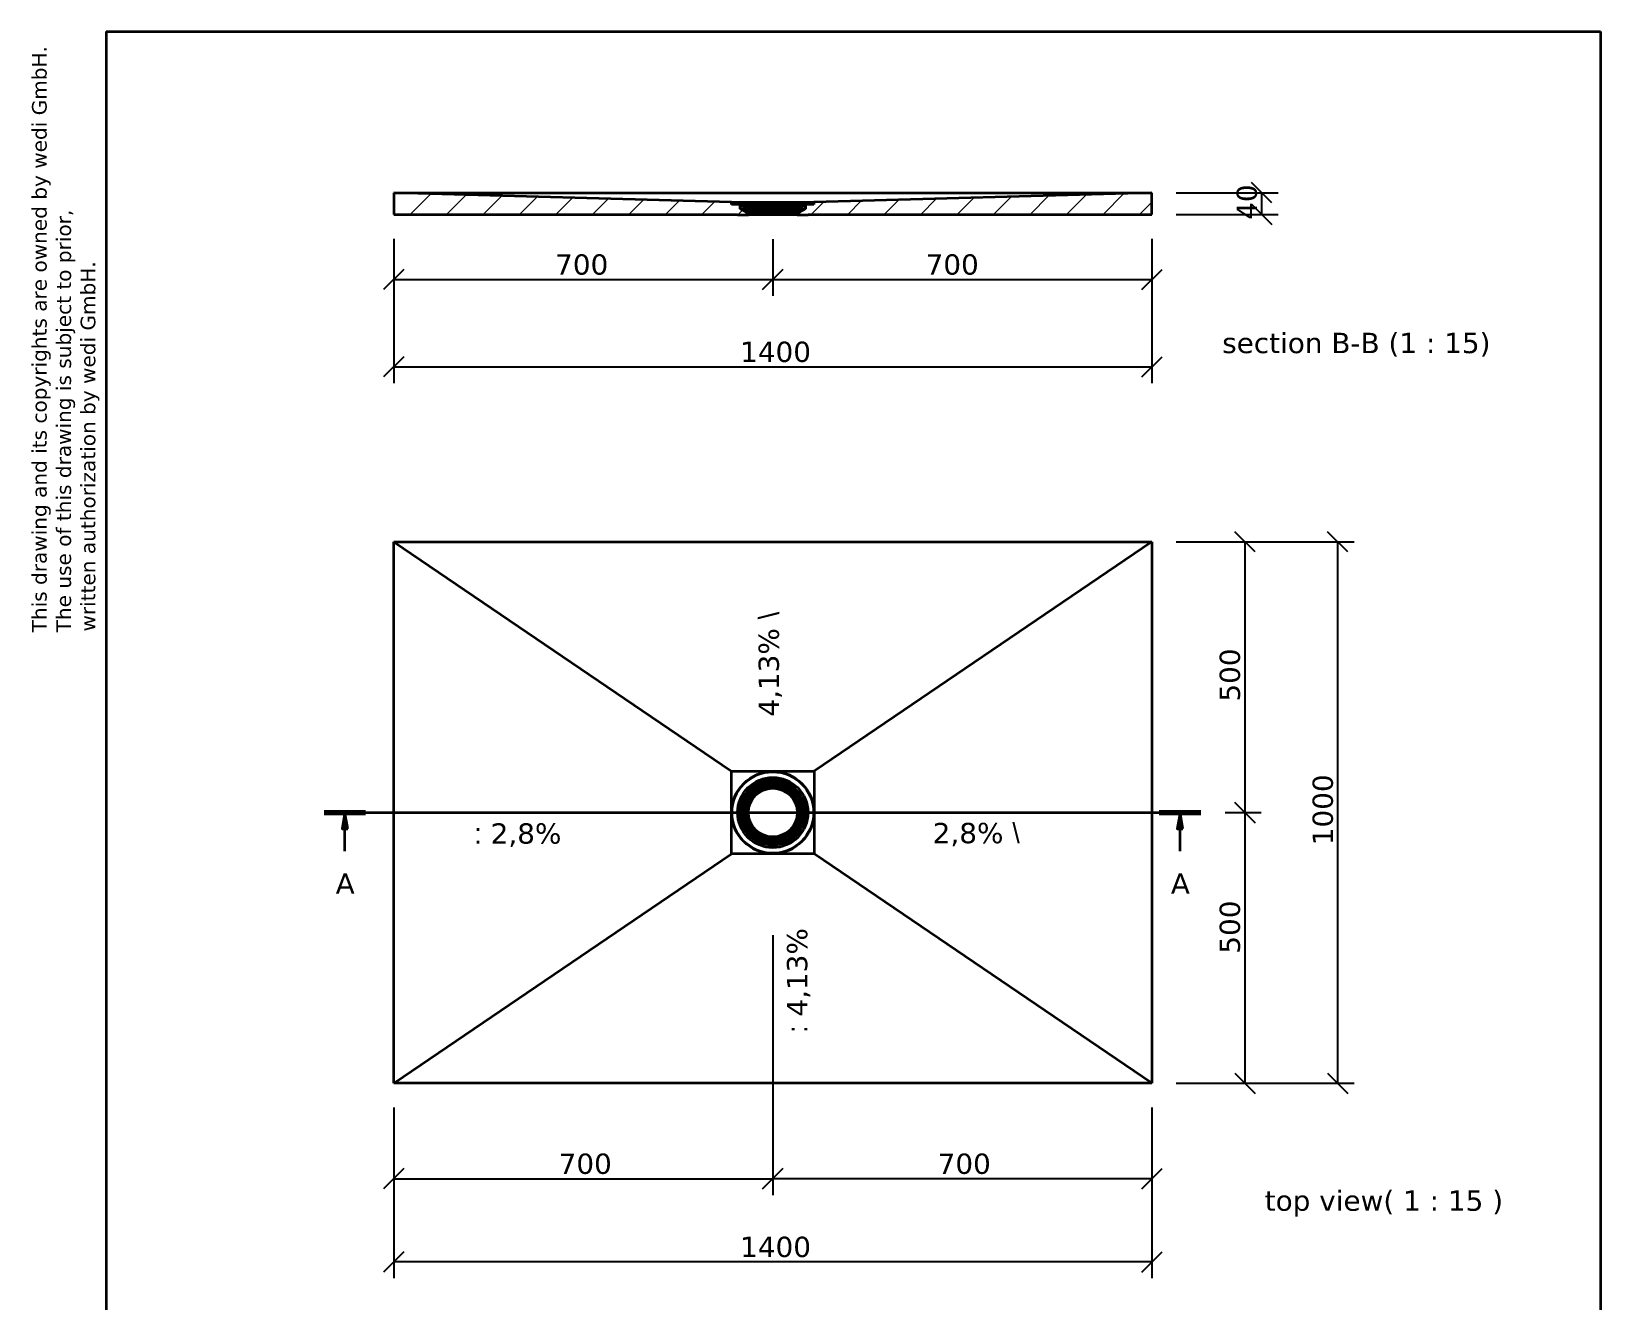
# Model space of a CAD drawing. Header units: millimetres. Extents: x 102 to 3000, y 150 to 4305.
# Drawn here: x 102 to 3000, y 1961 to 4305 of the extents above; entities that cross this region are included whole.
import ezdxf

# ---------------------------------------------------------------- set-up
doc = ezdxf.new("R2010")
doc.units = ezdxf.units.MM
doc.header["$LTSCALE"] = 15
for name, color, linetype, lineweight in [('_Sichtbarkanten', 7, 'Continuous', 35), ('Bemaßung (ISO)', 7, 'Continuous', 25), ('Rahmen (ISO)', 7, 'Continuous', 35), ('Schnittlinie (ISO)', 7, 'Continuous', 35), ('Schraffur (ISO)', 7, 'Continuous', 13), ('Symbol (ISO)', 7, 'Continuous', 25), ('Verdeckt (ISO)', 7, 'Continuous', 35)]:
    doc.layers.add(name, color=color, linetype=linetype, lineweight=lineweight)
doc.styles.add('Bezeichnungstext (DIN)', font='verdana.ttf')
doc.styles.add('Notiztext (DIN)', font='verdana.ttf')
doc.styles.add('Textstil65', font='verdana.ttf')
doc.dimstyles.new('Standard (DIN)', dxfattribs={"dimscale": 15, "dimtxt": 2.5, "dimasz": 2.5, "dimexe": 2, "dimexo": 10, "dimgap": 0.5, "dimtad": 1, "dimdec": 1, "dimrnd": 1e-08, "dimtxsty": 'Notiztext (DIN)', "dimblk": 'OBLIQUE', "dimcen": 0.09, "dimclrd": 256, "dimclre": 256, "dimclrt": 256, "dimadec": 0, "dimazin": 2, "dimtfac": 1, "dimtmove": 0, "dimatfit": 3, "dimfxl": 0, "dimtolj": 1, "dimtzin": 0, "dimlwd": -1, "dimlwe": -1, "dimarcsym": 0})
doc.dimstyles.new('Standard (DIN)-02', dxfattribs={"dimscale": 15, "dimtxt": 2.5, "dimasz": 2.5, "dimexe": 2, "dimexo": 3, "dimgap": 0.5, "dimtad": 1, "dimdec": 1, "dimrnd": 1e-08, "dimtxsty": 'Notiztext (DIN)', "dimblk": 'OBLIQUE', "dimcen": 0.09, "dimclrd": 256, "dimclre": 256, "dimclrt": 256, "dimadec": 0, "dimazin": 2, "dimtfac": 1, "dimtmove": 0, "dimatfit": 3, "dimfxl": 0, "dimtolj": 1, "dimtzin": 0, "dimlwd": -1, "dimlwe": -1, "dimarcsym": 0})

# ---------------------------------------------------------------- blocks, each defined once
blk = doc.blocks.new('Ränder Wedi_hoch')
at = {"layer": 'Rahmen (ISO)'}
for p, q in [((16, 287), (16, 10)), ((16, 287), (200, 287)), ((200, 287), (200, 10)), ((16, 10), (200, 10))]:
    blk.add_line(p, q, dxfattribs=at)
at = {"layer": 'Rahmen (ISO)', "char_height": 1.8, "attachment_point": 7, "rotation": 90, "style": 'Textstil65'}
for s, insert in [('This drawing and its copyrights are owned by wedi GmbH.', (9.2, 213)), ('The use of this drawing is subject to prior,', (12.2, 213)), ('written authorization by wedi GmbH.', (15.19, 213.1)), ('unterliegt dem Urheberrecht. Die Verwendung bedarf in jedem', (12.2, 10.21)), ('Fall der vorherigen, schriftlichen Zustimmung der wedi GmbH.', (15.19, 10.24)), ('Diese Zeichnung / Skizze ist Eigentum der wedi GmbH und ', (9.2, 10.24))]:
    blk.add_mtext(s, dxfattribs=dict(at, insert=insert))
blk = doc.blocks.new('_Oblique')
at = {"color": 0, "linetype": 'ByBlock', "lineweight": -2}
blk.add_line((-0.5, -0.5), (0.5, 0.5), dxfattribs=at)
blk = doc.blocks.new('*D40')
at = {"layer": 'Bemaßung (ISO)', "transparency": 16777216}
for p, q in [((771.3, 2317.1), (771.3, 2002.1)), ((2171.3, 2317.1), (2171.3, 2002.1)), ((2171.3, 2032.1), (771.3, 2032.1))]:
    blk.add_line(p, q, dxfattribs=at)
at = {"layer": 'Defpoints', "color": 0, "transparency": 16777216}
for p in [(771.3, 2362.1), (2171.3, 2362.1), (771.3, 2032.1)]:
    blk.add_point(p, dxfattribs=at)
at = {"layer": 'Bemaßung (ISO)', "transparency": 16777216, "xscale": 37.5, "yscale": 37.5, "zscale": 37.5, "rotation": 180}
blk.add_blockref('_Oblique', (771.3, 2032.1), dxfattribs=at)
at = {"layer": 'Bemaßung (ISO)', "transparency": 16777216, "xscale": 37.5, "yscale": 37.5, "zscale": 37.5}
blk.add_blockref('_Oblique', (2171.3, 2032.1), dxfattribs=at)
at = {"layer": 'Bemaßung (ISO)', "transparency": 16777216, "insert": (1410.9, 2078.6), "char_height": 37.5, "attachment_point": 1, "style": 'Notiztext (DIN)'}
blk.add_mtext('\\A1;1400', dxfattribs=at)
blk = doc.blocks.new('2DTransSchnitt0')
at = {"layer": 'Schnittlinie (ISO)', "linetype": 'Continuous'}
for p, q in [((42.84, 190.81), (150.77, 190.81)), ((45.4, 190.81), (45.05, 188.81)), ((45.4, 188.81), (45.4, 190.81)), ((45.75, 188.81), (45.4, 190.81)), ((148.22, 190.81), (147.87, 188.81)), ((148.22, 188.81), (148.22, 190.81)), ((148.57, 188.81), (148.22, 190.81)), ((45.05, 188.81), (45.75, 188.81)), ((45.4, 186.06), (45.4, 188.81)), ((147.87, 188.81), (148.57, 188.81)), ((148.22, 186.06), (148.22, 188.81))]:
    blk.add_line(p, q, dxfattribs=at)
at = {"layer": 'Schnittlinie (ISO)', "linetype": 'Continuous', "lineweight": 70}
for p, q in [((42.84, 190.81), (47.95, 190.81)), ((145.67, 190.81), (150.77, 190.81))]:
    blk.add_line(p, q, dxfattribs=at)
at = {"layer": 'Schnittlinie (ISO)', "linetype": 'Continuous', "flags": 128}
for points in [[(45.75, 188.81), (45.4, 190.81), (45.05, 188.81), (45.75, 188.81)], [(148.57, 188.81), (148.22, 190.81), (147.87, 188.81), (148.57, 188.81)]]:
    blk.add_lwpolyline(points, dxfattribs=at)
at = {"layer": 'Schnittlinie (ISO)'}
for points in [[(45.75, 188.81), (45.4, 190.81), (45.05, 188.81), (45.75, 188.81)], [(148.57, 188.81), (148.22, 190.81), (147.87, 188.81), (148.57, 188.81)]]:
    blk.add_solid(points, dxfattribs=at)
at = {"layer": 'Schnittlinie (ISO)', "char_height": 2.5, "attachment_point": 7, "style": 'Bezeichnungstext (DIN)'}
for insert in [(44.27, 180.81), (147.09, 180.81)]:
    blk.add_mtext('A', dxfattribs=dict(at, insert=insert))
blk = doc.blocks.new('*D42')
at = {"layer": 'Bemaßung (ISO)', "transparency": 16777216}
for p, q in [((2216.3, 3362.1), (2373.1, 3362.1)), ((2343.1, 3362.1), (2343.1, 2862.1)), ((2306.6, 2862.1), (2373.1, 2862.1))]:
    blk.add_line(p, q, dxfattribs=at)
at = {"layer": 'Defpoints', "color": 0, "transparency": 16777216}
for p in [(2171.3, 3362.1), (2261.6, 2862.1), (2343.1, 2862.1)]:
    blk.add_point(p, dxfattribs=at)
at = {"layer": 'Bemaßung (ISO)', "transparency": 16777216, "xscale": 37.5, "yscale": 37.5, "zscale": 37.5}
for p, rotation in [((2343.1, 3362.1), 90), ((2343.1, 2862.1), 270)]:
    blk.add_blockref('_Oblique', p, dxfattribs=dict(at, rotation=rotation))
at = {"layer": 'Bemaßung (ISO)', "transparency": 16777216, "insert": (2296.5, 3067), "char_height": 37.5, "attachment_point": 1, "rotation": 90, "style": 'Notiztext (DIN)'}
blk.add_mtext('\\A1;500', dxfattribs=at)
blk = doc.blocks.new('*D43')
at = {"layer": 'Bemaßung (ISO)', "transparency": 16777216}
for p, q in [((2306.6, 2862.1), (2373.1, 2862.1)), ((2343.1, 2862.1), (2343.1, 2362.1)), ((2216.3, 2362.1), (2373.1, 2362.1))]:
    blk.add_line(p, q, dxfattribs=at)
at = {"layer": 'Defpoints', "color": 0, "transparency": 16777216}
for p in [(2261.6, 2862.1), (2171.3, 2362.1), (2343.1, 2362.1)]:
    blk.add_point(p, dxfattribs=at)
at = {"layer": 'Bemaßung (ISO)', "transparency": 16777216, "xscale": 37.5, "yscale": 37.5, "zscale": 37.5}
for p, rotation in [((2343.1, 2862.1), 90), ((2343.1, 2362.1), 270)]:
    blk.add_blockref('_Oblique', p, dxfattribs=dict(at, rotation=rotation))
at = {"layer": 'Bemaßung (ISO)', "transparency": 16777216, "insert": (2296.5, 2601.4), "char_height": 37.5, "attachment_point": 1, "rotation": 90, "style": 'Notiztext (DIN)'}
blk.add_mtext('\\A1;500', dxfattribs=at)
blk = doc.blocks.new('*D44')
at = {"layer": 'Bemaßung (ISO)', "transparency": 16777216}
for p, q in [((2216.3, 3362.1), (2544.6, 3362.1)), ((2514.6, 2362.1), (2514.6, 3362.1)), ((2216.3, 2362.1), (2544.6, 2362.1))]:
    blk.add_line(p, q, dxfattribs=at)
at = {"layer": 'Defpoints', "color": 0, "transparency": 16777216}
for p in [(2171.3, 3362.1), (2514.6, 3362.1), (2171.3, 2362.1)]:
    blk.add_point(p, dxfattribs=at)
at = {"layer": 'Bemaßung (ISO)', "transparency": 16777216, "xscale": 37.5, "yscale": 37.5, "zscale": 37.5}
for p, rotation in [((2514.6, 3362.1), 90), ((2514.6, 2362.1), 270)]:
    blk.add_blockref('_Oblique', p, dxfattribs=dict(at, rotation=rotation))
at = {"layer": 'Bemaßung (ISO)', "transparency": 16777216, "insert": (2468.1, 2801.7), "char_height": 37.5, "attachment_point": 1, "rotation": 90, "style": 'Notiztext (DIN)'}
blk.add_mtext('\\A1;1000', dxfattribs=at)
blk = doc.blocks.new('*D45')
at = {"layer": 'Bemaßung (ISO)', "transparency": 16777216}
for p, q in [((771.3, 3922), (771.3, 3816.7)), ((1471.3, 3921.3), (1471.3, 3816.7)), ((771.3, 3846.7), (1471.3, 3846.7))]:
    blk.add_line(p, q, dxfattribs=at)
at = {"layer": 'Defpoints', "color": 0, "transparency": 16777216}
for p in [(771.3, 3967), (1471.3, 3966.3), (1471.3, 3846.7)]:
    blk.add_point(p, dxfattribs=at)
at = {"layer": 'Bemaßung (ISO)', "transparency": 16777216, "xscale": 37.5, "yscale": 37.5, "zscale": 37.5, "rotation": 180}
blk.add_blockref('_Oblique', (771.3, 3846.7), dxfattribs=at)
at = {"layer": 'Bemaßung (ISO)', "transparency": 16777216, "xscale": 37.5, "yscale": 37.5, "zscale": 37.5}
blk.add_blockref('_Oblique', (1471.3, 3846.7), dxfattribs=at)
at = {"layer": 'Bemaßung (ISO)', "transparency": 16777216, "insert": (1069.3, 3893.2), "char_height": 37.5, "attachment_point": 1, "style": 'Notiztext (DIN)'}
blk.add_mtext('\\A1;700', dxfattribs=at)
blk = doc.blocks.new('*D46')
at = {"layer": 'Bemaßung (ISO)', "transparency": 16777216}
for p, q in [((1471.3, 3921.3), (1471.3, 3816.7)), ((2171.3, 3922), (2171.3, 3816.7)), ((1471.3, 3846.7), (2171.3, 3846.7))]:
    blk.add_line(p, q, dxfattribs=at)
at = {"layer": 'Defpoints', "color": 0, "transparency": 16777216}
for p in [(1471.3, 3966.3), (2171.3, 3967), (2171.3, 3846.7)]:
    blk.add_point(p, dxfattribs=at)
at = {"layer": 'Bemaßung (ISO)', "transparency": 16777216, "xscale": 37.5, "yscale": 37.5, "zscale": 37.5, "rotation": 180}
blk.add_blockref('_Oblique', (1471.3, 3846.7), dxfattribs=at)
at = {"layer": 'Bemaßung (ISO)', "transparency": 16777216, "xscale": 37.5, "yscale": 37.5, "zscale": 37.5}
blk.add_blockref('_Oblique', (2171.3, 3846.7), dxfattribs=at)
at = {"layer": 'Bemaßung (ISO)', "transparency": 16777216, "insert": (1753.5, 3893.2), "char_height": 37.5, "attachment_point": 1, "style": 'Notiztext (DIN)'}
blk.add_mtext('\\A1;700', dxfattribs=at)
blk = doc.blocks.new('*D47')
at = {"layer": 'Bemaßung (ISO)', "transparency": 16777216}
for p, q in [((2216.2, 4007), (2404.3, 4007)), ((2374.3, 3967), (2374.3, 4007)), ((2216.3, 3967), (2404.3, 3967))]:
    blk.add_line(p, q, dxfattribs=at)
at = {"layer": 'Defpoints', "color": 0, "transparency": 16777216}
for p in [(2171.2, 4007), (2374.3, 4007), (2171.3, 3967)]:
    blk.add_point(p, dxfattribs=at)
at = {"layer": 'Bemaßung (ISO)', "transparency": 16777216, "xscale": 37.5, "yscale": 37.5, "zscale": 37.5}
for p, rotation in [((2374.3, 4007), 90), ((2374.3, 3967), 270)]:
    blk.add_blockref('_Oblique', p, dxfattribs=dict(at, rotation=rotation))
at = {"layer": 'Bemaßung (ISO)', "transparency": 16777216, "insert": (2327.8, 3956.9), "char_height": 37.5, "attachment_point": 1, "rotation": 90, "style": 'Notiztext (DIN)'}
blk.add_mtext('\\A1;40', dxfattribs=at)
blk = doc.blocks.new('*D48')
at = {"layer": 'Bemaßung (ISO)', "transparency": 16777216}
for p, q in [((1471.3, 2635.6), (1471.3, 2155.6)), ((771.3, 2212.2), (771.3, 2155.6)), ((771.3, 2185.6), (1471.3, 2185.6))]:
    blk.add_line(p, q, dxfattribs=at)
at = {"layer": 'Defpoints', "color": 0, "transparency": 16777216}
for p in [(1471.3, 2785.6), (771.3, 2362.2), (1471.3, 2185.6)]:
    blk.add_point(p, dxfattribs=at)
at = {"layer": 'Bemaßung (ISO)', "transparency": 16777216, "xscale": 37.5, "yscale": 37.5, "zscale": 37.5, "rotation": 180}
blk.add_blockref('_Oblique', (771.3, 2185.6), dxfattribs=at)
at = {"layer": 'Bemaßung (ISO)', "transparency": 16777216, "xscale": 37.5, "yscale": 37.5, "zscale": 37.5}
blk.add_blockref('_Oblique', (1471.3, 2185.6), dxfattribs=at)
at = {"layer": 'Bemaßung (ISO)', "transparency": 16777216, "insert": (1075.8, 2232.2), "char_height": 37.5, "attachment_point": 1, "style": 'Notiztext (DIN)'}
blk.add_mtext('\\A1;700', dxfattribs=at)
blk = doc.blocks.new('*D49')
at = {"layer": 'Bemaßung (ISO)', "transparency": 16777216}
for p, q in [((1471.3, 2635.6), (1471.3, 2155.6)), ((2171.3, 2212.2), (2171.3, 2155.6)), ((2171.3, 2185.6), (1471.3, 2185.6))]:
    blk.add_line(p, q, dxfattribs=at)
at = {"layer": 'Defpoints', "color": 0, "transparency": 16777216}
for p in [(1471.3, 2785.6), (2171.3, 2362.2), (1471.3, 2185.6)]:
    blk.add_point(p, dxfattribs=at)
at = {"layer": 'Bemaßung (ISO)', "transparency": 16777216, "xscale": 37.5, "yscale": 37.5, "zscale": 37.5, "rotation": 180}
blk.add_blockref('_Oblique', (1471.3, 2185.6), dxfattribs=at)
at = {"layer": 'Bemaßung (ISO)', "transparency": 16777216, "xscale": 37.5, "yscale": 37.5, "zscale": 37.5}
blk.add_blockref('_Oblique', (2171.3, 2185.6), dxfattribs=at)
at = {"layer": 'Bemaßung (ISO)', "transparency": 16777216, "insert": (1775.7, 2232.2), "char_height": 37.5, "attachment_point": 1, "style": 'Notiztext (DIN)'}
blk.add_mtext('\\A1;700', dxfattribs=at)
blk = doc.blocks.new('*D50')
at = {"layer": 'Bemaßung (ISO)', "transparency": 16777216}
for p, q in [((771.3, 3817), (771.3, 3655.4)), ((2171.3, 3817), (2171.3, 3655.4)), ((771.3, 3685.4), (2171.3, 3685.4))]:
    blk.add_line(p, q, dxfattribs=at)
at = {"layer": 'Defpoints', "color": 0, "transparency": 16777216}
for p in [(771.3, 3967), (2171.3, 3967), (2171.3, 3685.4)]:
    blk.add_point(p, dxfattribs=at)
at = {"layer": 'Bemaßung (ISO)', "transparency": 16777216, "xscale": 37.5, "yscale": 37.5, "zscale": 37.5, "rotation": 180}
blk.add_blockref('_Oblique', (771.3, 3685.4), dxfattribs=at)
at = {"layer": 'Bemaßung (ISO)', "transparency": 16777216, "xscale": 37.5, "yscale": 37.5, "zscale": 37.5}
blk.add_blockref('_Oblique', (2171.3, 3685.4), dxfattribs=at)
at = {"layer": 'Bemaßung (ISO)', "transparency": 16777216, "insert": (1410.9, 3731.9), "char_height": 37.5, "attachment_point": 1, "style": 'Notiztext (DIN)'}
blk.add_mtext('\\A1;1400', dxfattribs=at)

msp = doc.modelspace()

# ---------------------------------------------------------------- hatches: boundary and pattern name
at = {"layer": 'Schraffur (ISO)'}
h = msp.add_hatch(dxfattribs=at)
h.set_pattern_fill('ANSI31', color=256, scale=381, style=0)
h.set_pattern_definition([(45, (0, 0), (-33.67596, 33.67596), [])])
h.paths.add_polyline_path([(1516.79, 3968.27), (1518.54, 3968.27), (1518.54, 3970.97), (1531.54, 3979.27), (1531.54, 3987.27), (1546.54, 3987.27), (1546.54, 3988.27), (1529.24, 3988.27), (1528.74, 3987.77), (1528.74, 3982.77), (1527.04, 3982.77), (1526.54, 3982.27), (1526.54, 3980.77), (1522.54, 3978.21), (1522.54, 3975.89), (1520.24, 3974.43), (1520.24, 3976.27), (1517.79, 3974.71), (1516.79, 3972.97)])
h.paths.add_polyline_path([(1424.04, 3968.27), (1425.79, 3968.27), (1425.79, 3972.97), (1424.78, 3974.71), (1422.34, 3976.27), (1422.34, 3974.43), (1420.04, 3975.89), (1420.04, 3978.21), (1416.04, 3980.77), (1416.04, 3982.27), (1415.54, 3982.77), (1413.84, 3982.77), (1413.84, 3987.77), (1413.34, 3988.27), (1396.04, 3988.27), (1396.04, 3987.27), (1411.04, 3987.27), (1411.04, 3979.27), (1424.04, 3970.97)])
h.paths.add_polyline_path([(1423.29, 3970.27), (1410.79, 3977.27), (1410.79, 3985.27), (1395.29, 3985.27), (1395.29, 3989.52), (1394.81, 3989.52), (771.32, 4007.02), (771.29, 4005.77), (771.29, 3967.02), (1406.29, 3967.02), (1406.29, 3966.32), (1426.29, 3966.32), (1426.29, 3967.02), (1423.29, 3967.02)])
h.paths.add_polyline_path([(1531.79, 3977.27), (1519.29, 3970.27), (1519.29, 3967.02), (1516.29, 3967.02), (1516.29, 3966.32), (1536.29, 3966.32), (1536.29, 3967.02), (2171.29, 3967.02), (2171.29, 4005.77), (2171.25, 4007.02), (1547.77, 3989.52), (1547.29, 3989.52), (1547.29, 3985.27), (1531.79, 3985.27)])

# ---------------------------------------------------------------- linework, layer by layer
at = {"layer": '_Sichtbarkanten'}
for p, q in [((771.32, 4007.02), (771.29, 4005.77)), ((771.29, 4005.77), (771.29, 3967.02)), ((1394.81, 3989.52), (771.32, 4007.02)), ((771.34, 4007.02), (2171.23, 4007.02)), ((2171.25, 4007.02), (1547.77, 3989.52)), ((2171.29, 4005.77), (2171.25, 4007.02)), ((2171.29, 3967.02), (2171.29, 4005.77)), ((1395.29, 3989.52), (1394.81, 3989.52)), ((1395.29, 3985.27), (1395.29, 3989.52)), ((1395.29, 3989.52), (1547.29, 3989.52)), ((1410.79, 3985.27), (1395.29, 3985.27)), ((1413.34, 3988.27), (1396.04, 3988.27)), ((1396.04, 3988.27), (1396.04, 3987.27)), ((1396.04, 3987.27), (1411.04, 3987.27)), ((1410.79, 3977.27), (1410.79, 3985.27)), ((1411.04, 3985.27), (1410.79, 3985.27)), ((1423.29, 3970.27), (1410.79, 3977.27)), ((1414.17, 3977.27), (1410.79, 3977.27)), ((1411.04, 3987.27), (1411.04, 3979.27)), ((1411.04, 3979.27), (1424.04, 3970.97)), ((1413.84, 3987.77), (1413.34, 3988.27)), ((1529.24, 3988.27), (1413.34, 3988.27)), ((1413.84, 3982.77), (1413.84, 3987.77)), ((1413.84, 3987.77), (1528.74, 3987.77)), ((1415.54, 3982.77), (1413.84, 3982.77)), ((1416.04, 3982.27), (1415.54, 3982.77)), ((1527.04, 3982.77), (1415.54, 3982.77)), ((1416.04, 3980.77), (1416.04, 3982.27)), ((1416.04, 3982.27), (1526.54, 3982.27)), ((1420.04, 3978.21), (1416.04, 3980.77)), ((1526.54, 3980.77), (1416.04, 3980.77)), ((1420.04, 3975.89), (1420.04, 3978.21)), ((1522.54, 3978.21), (1420.04, 3978.21)), ((1422.34, 3974.43), (1420.04, 3975.89)), ((1422.34, 3975.89), (1420.04, 3975.89)), ((1424.78, 3974.71), (1422.34, 3976.27)), ((1422.34, 3976.27), (1422.34, 3974.43)), ((1520.24, 3976.27), (1422.34, 3976.27)), ((1423.29, 3967.02), (1423.29, 3970.27)), ((1423.29, 3970.27), (1424.04, 3970.27)), ((1424.04, 3970.97), (1424.04, 3968.27)), ((1425.79, 3972.97), (1424.78, 3974.71)), ((1517.79, 3974.71), (1424.78, 3974.71)), ((1425.79, 3968.27), (1425.79, 3972.97)), ((1516.79, 3972.97), (1425.79, 3972.97)), ((1517.79, 3974.71), (1516.79, 3972.97)), ((1516.79, 3972.97), (1516.79, 3968.27)), ((1520.24, 3976.27), (1517.79, 3974.71)), ((1518.54, 3970.97), (1531.54, 3979.27)), ((1518.54, 3968.27), (1518.54, 3970.97)), ((1518.54, 3970.27), (1519.29, 3970.27)), ((1531.79, 3977.27), (1519.29, 3970.27)), ((1519.29, 3970.27), (1519.29, 3967.02)), ((1520.24, 3974.43), (1520.24, 3976.27)), ((1522.54, 3975.89), (1520.24, 3974.43)), ((1522.54, 3975.89), (1520.24, 3975.89)), ((1526.54, 3980.77), (1522.54, 3978.21)), ((1522.54, 3978.21), (1522.54, 3975.89)), ((1527.04, 3982.77), (1526.54, 3982.27)), ((1526.54, 3982.27), (1526.54, 3980.77)), ((1528.74, 3982.77), (1527.04, 3982.77)), ((1531.79, 3977.27), (1528.4, 3977.27)), ((1529.24, 3988.27), (1528.74, 3987.77)), ((1528.74, 3987.77), (1528.74, 3982.77)), ((1546.54, 3988.27), (1529.24, 3988.27)), ((1531.54, 3987.27), (1546.54, 3987.27)), ((1531.54, 3979.27), (1531.54, 3987.27)), ((1531.79, 3985.27), (1531.54, 3985.27)), ((1547.29, 3985.27), (1531.79, 3985.27)), ((1531.79, 3985.27), (1531.79, 3977.27)), ((1546.54, 3987.27), (1546.54, 3988.27)), ((1547.77, 3989.52), (1547.29, 3989.52)), ((1547.29, 3989.52), (1547.29, 3985.27)), ((771.29, 3967.02), (1406.29, 3967.02)), ((1406.29, 3967.02), (1406.29, 3966.32)), ((1406.29, 3966.32), (1426.29, 3966.32)), ((1426.29, 3967.02), (1423.29, 3967.02)), ((1424.04, 3968.27), (1425.79, 3968.27)), ((1516.79, 3968.27), (1425.79, 3968.27)), ((1426.29, 3966.32), (1426.29, 3967.02)), ((1426.29, 3967.02), (1516.29, 3967.02)), ((1516.29, 3966.32), (1426.29, 3966.32)), ((1519.29, 3967.02), (1516.29, 3967.02)), ((1516.29, 3967.02), (1516.29, 3966.32)), ((1516.29, 3966.32), (1536.29, 3966.32)), ((1516.79, 3968.27), (1518.54, 3968.27)), ((1536.29, 3966.32), (1536.29, 3967.02)), ((1536.29, 3967.02), (2171.29, 3967.02)), ((771.29, 3362.11), (2171.29, 3362.11)), ((771.29, 2362.11), (771.29, 3362.11)), ((771.29, 3362.11), (771.32, 3362.05)), ((771.34, 3362.05), (771.32, 3362.05)), ((771.32, 2362.16), (771.32, 3362.05)), ((771.34, 3362.05), (2171.23, 3362.05)), ((771.34, 3362.05), (1394.81, 2938.58)), ((2171.23, 3362.05), (1547.77, 2938.58)), ((2171.23, 3362.05), (2171.25, 3362.05)), ((2171.29, 3362.11), (2171.25, 3362.05)), ((2171.25, 3362.05), (2171.25, 2362.16)), ((2171.29, 3362.11), (2171.29, 2362.11)), ((1394.81, 2938.58), (1547.77, 2938.58)), ((1394.81, 2785.63), (1394.81, 2938.58)), ((1547.77, 2938.58), (1547.77, 2785.63)), ((771.34, 2362.16), (1394.81, 2785.63)), ((1547.77, 2785.63), (1394.81, 2785.63)), ((2171.23, 2362.16), (1547.77, 2785.63)), ((771.29, 2362.11), (771.32, 2362.16)), ((2171.29, 2362.11), (771.29, 2362.11)), ((771.34, 2362.16), (771.32, 2362.16)), ((2171.23, 2362.16), (771.34, 2362.16)), ((2171.23, 2362.16), (2171.25, 2362.16)), ((2171.29, 2362.11), (2171.25, 2362.16))]:
    msp.add_line(p, q, dxfattribs=at)
for radius in [76, 75.25, 57.95, 57.45, 55.75, 55.25, 51.25, 48.95, 46.5, 45.5, 45]:
    msp.add_circle((1471.29, 2862.11), radius, dxfattribs=at)
at = {"layer": 'Verdeckt (ISO)'}
for radius in [65, 60.5, 60.25, 48, 47.25]:
    msp.add_circle((1471.29, 2862.11), radius, dxfattribs=at)

# ---------------------------------------------------------------- block references
at = {"xscale": 15, "yscale": 15, "zscale": 15}
msp.add_blockref('Ränder Wedi_hoch', (0, 0), dxfattribs=at)
at = {"layer": 'Schnittlinie (ISO)', "xscale": 15, "yscale": 15, "zscale": 15}
msp.add_blockref('2DTransSchnitt0', (0, 0), dxfattribs=at)

# ---------------------------------------------------------------- texts
at = {"layer": 'Symbol (ISO)', "char_height": 37.5, "attachment_point": 7, "style": 'Bezeichnungstext (DIN)'}
for s, insert in [('section B-B (1 : 15)', (2301.15, 3703.91)), ('top view( 1 : 15 )', (2379.74, 2115.84))]:
    msp.add_mtext(s, dxfattribs=dict(at, insert=insert))
at = {"layer": 'Symbol (ISO)', "char_height": 37.5, "attachment_point": 1, "rotation": 90, "style": 'Notiztext (DIN)'}
for s, insert, width in [('{4,13% \\fAIGDT|b0|i0;\\H37.3096;\\\\}', (1445.04, 3039.24), 259.9982), ('{\\fAIGDT|b0|i0;\\H37.3096;:\\fVerdana|b0|i0;\\H37.5000; 4,13%}', (1497.42, 2455), 262.2671)]:
    msp.add_mtext(s, dxfattribs=dict(at, insert=insert, width=width))
at = {"layer": 'Symbol (ISO)', "char_height": 37.5, "attachment_point": 1, "style": 'Notiztext (DIN)'}
for s, insert, width in [('{\\fAIGDT|b0|i0;\\H37.3096;:\\fVerdana|b0|i0;\\H37.5000; 2,8%}', (920.02, 2842.16), 229.4813), ('{2,8% \\fAIGDT|b0|i0;\\H37.3096;\\\\}', (1766.55, 2842.98), 227.2125)]:
    msp.add_mtext(s, dxfattribs=dict(at, insert=insert, width=width))

# ---------------------------------------------------------------- dimensions: what is measured, and where the dimension line sits
at = {"layer": 'Bemaßung (ISO)'}
for base, p1, p2, angle, dimstyle, override, picture, middle in [((2374.31, 4007.02), (2171.29, 3967.02), (2171.23, 4007.02), 90, 'Standard (DIN)-02', {"dimdec": 1, "dimtp": 0, "dimtm": 0, "dimtdec": 2, "dimtofl": 1, "dimatfit": 1}, '*D47', (2374.31, 3987.02)), ((1471.29, 3846.69), (771.29, 3967.02), (1471.29, 3966.32), 180, 'Standard (DIN)-02', {"dimdec": 1, "dimtp": 0, "dimtm": 0, "dimtdec": 2, "dimtofl": 0, "dimatfit": 1}, '*D45', (1114.89, 3846.69)), ((2171.29, 3685.35), (771.29, 3967.02), (2171.29, 3967.02), 180, 'Standard (DIN)', {"dimdec": 1, "dimtp": 0, "dimtm": 0, "dimtdec": 2, "dimtofl": 0, "dimatfit": 1}, '*D50', (1471.29, 3685.35)), ((2171.29, 3846.69), (1471.29, 3966.32), (2171.29, 3967.02), 180, 'Standard (DIN)-02', {"dimdec": 1, "dimtp": 0, "dimtm": 0, "dimtdec": 2, "dimtofl": 0, "dimatfit": 1}, '*D46', (1799.08, 3846.69)), ((2343.05, 2862.11), (2171.29, 3362.11), (2261.62, 2862.11), 90, 'Standard (DIN)-02', {"dimdec": 1, "dimtp": 0, "dimtm": 0, "dimtdec": 2, "dimtofl": 0, "dimatfit": 1}, '*D42', (2343.05, 3112.11)), ((2514.6, 3362.11), (2171.29, 2362.11), (2171.29, 3362.11), 90, 'Standard (DIN)-02', {"dimdec": 1, "dimtp": 0, "dimtm": 0, "dimtdec": 2, "dimtofl": 0, "dimatfit": 1}, '*D44', (2514.6, 2862.11)), ((2343.05, 2362.11), (2261.62, 2862.11), (2171.29, 2362.11), 90, 'Standard (DIN)-02', {"dimdec": 1, "dimtp": 0, "dimtm": 0, "dimtdec": 2, "dimtofl": 0, "dimatfit": 1}, '*D43', (2343.05, 2646.53)), ((1471.29, 2185.63), (2171.25, 2362.16), (1471.29, 2785.63), 180, 'Standard (DIN)', {"dimdec": 1, "dimtp": 0, "dimtm": 0, "dimtdec": 2, "dimtofl": 0, "dimatfit": 1}, '*D49', (1821.27, 2185.63)), ((771.29, 2032.11), (2171.29, 2362.11), (771.29, 2362.11), 180, 'Standard (DIN)-02', {"dimdec": 1, "dimtp": 0, "dimtm": 0, "dimtdec": 2, "dimtofl": 0, "dimatfit": 1}, '*D40', (1471.29, 2032.11))]:
    dim = msp.add_linear_dim(base=base, p1=p1, p2=p2, angle=angle, dimstyle=dimstyle, override=override, dxfattribs=at)
    dim.commit()
    dim.dimension.update_dxf_attribs({"geometry": picture, "text_midpoint": middle, "dimtype": 160})
dim = msp.add_linear_dim(base=(1471.29, 2185.63), p1=(771.32, 2362.16), p2=(1471.29, 2785.63), dimstyle='Standard (DIN)', override={"dimdec": 1, "dimtp": 0, "dimtm": 0, "dimtdec": 2, "dimtofl": 0, "dimatfit": 1}, dxfattribs=at)
dim.commit()
dim.dimension.update_dxf_attribs({"geometry": '*D48', "text_midpoint": (1121.3, 2185.63), "dimtype": 160})

doc.saveas('drawing.dxf')
